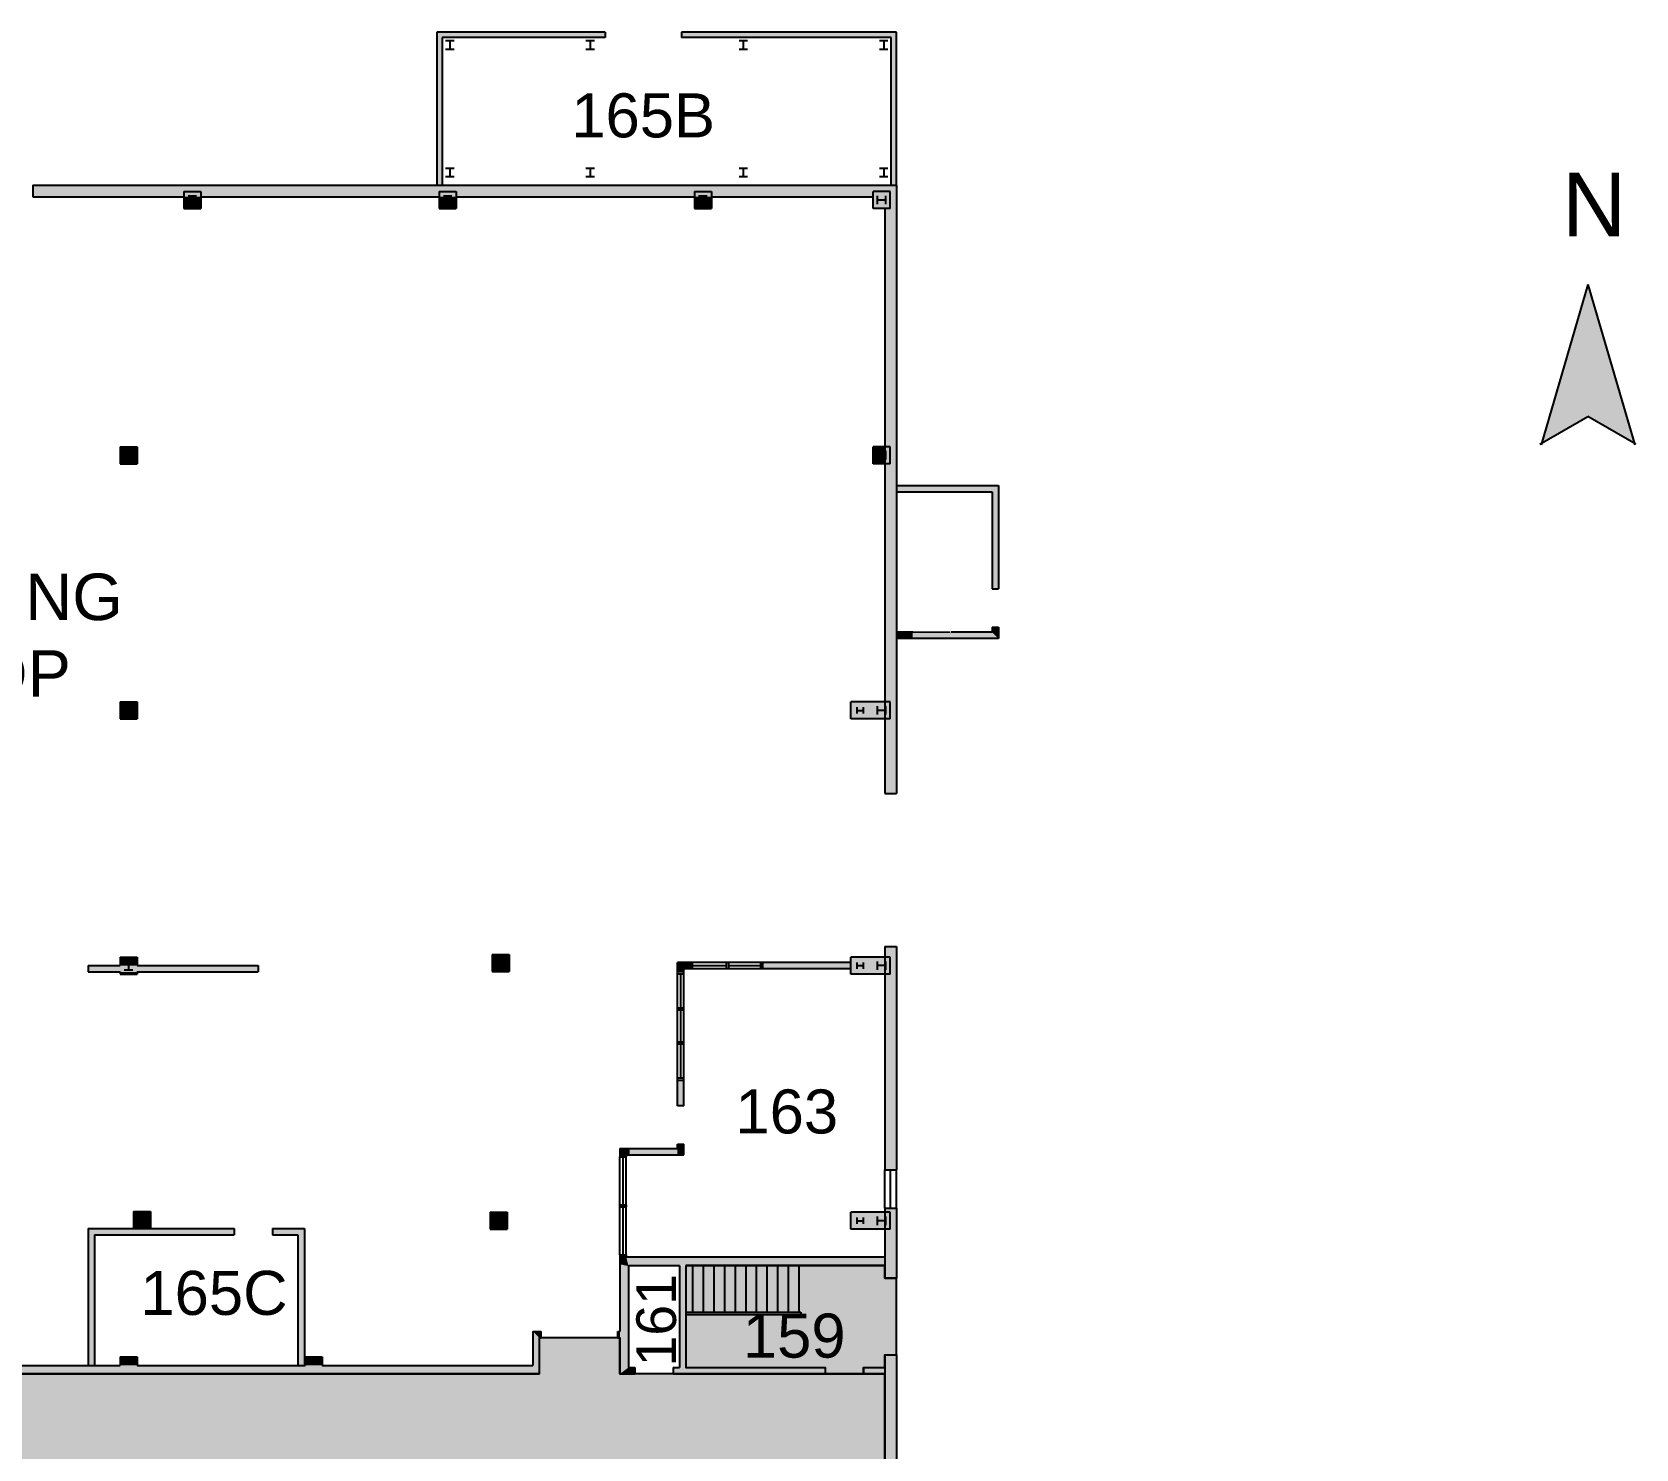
# Model space of a CAD drawing. Extents: x 268 to 100406, y 480 to 72572.
# Drawn here: x 1837 to 3345, y 3025 to 4357 of the extents above; entities that cross this region are included whole.
import ezdxf

# ---------------------------------------------------------------- set-up
doc = ezdxf.new("R2010")
doc.units = 0
doc.header["$LTSCALE"] = 0.5
doc.layers.get('0').update_dxf_attribs({"linetype": 'CONTINUOUS'})
for name, color, linetype in [('CORRIDOR_HATCH', 253, 'CONTINUOUS'), ('ROOM_NAMES', 7, 'CONTINUOUS'), ('SOLID', 7, 'CONTINUOUS'), ('STAIR', 7, 'CONTINUOUS'), ('TEXT', 7, 'CONTINUOUS'), ('WALL', 7, 'CONTINUOUS')]:
    doc.layers.add(name, color=color, linetype=linetype)
doc.styles.add('STANDARD_2', font='arial.ttf')

# ---------------------------------------------------------------- blocks, each defined once
blk = doc.blocks.new('COL1')
at = {"layer": 'WALL'}
for p, q in [((-8, -8), (-8, 8)), ((-8, 8), (8, 8)), ((-4, -4), (-4, 4)), ((-4, 0), (4, 0)), ((4, -4), (4, 4)), ((8, -8), (8, 8)), ((-8, -8), (8, -8))]:
    blk.add_line(p, q, dxfattribs=at)
blk = doc.blocks.new('COL')
at = {"layer": 'WALL'}
for p, q in [((-8, 8), (29, 8)), ((-8, -8), (-8, 8)), ((-4, -4), (-4, 4)), ((-4, 0), (4, 0)), ((4, -4), (4, 4)), ((17, -3), (17, 3)), ((23, 0), (17, 0)), ((23, -3), (23, 3)), ((29, -8), (29, 8)), ((-8, -8), (29, -8))]:
    blk.add_line(p, q, dxfattribs=at)
blk = doc.blocks.new('*U81')
at = {"layer": 'SOLID'}
for points in [[(2443.5, 3473.3), (2443.5, 3482.3), (2449.5, 3473.3)], [(2449.5, 3473.3), (2443.5, 3482.3), (2449.5, 3482.3)], [(2449.5, 3476.3), (2449.5, 3482.3), (2455.5, 3476.3)], [(2455.5, 3476.3), (2449.5, 3482.3), (2455.5, 3482.3)]]:
    blk.add_solid(points, dxfattribs=at)
blk = doc.blocks.new('*U82')
at = {"layer": 'SOLID'}
for points in [[(2443.5, 3347.3), (2443.5, 3371.3), (2449.5, 3347.3)], [(2449.5, 3347.3), (2443.5, 3371.3), (2449.5, 3371.3)]]:
    blk.add_solid(points, dxfattribs=at)
blk = doc.blocks.new('*U83')
at = {"layer": 'SOLID'}
for points in [[(2397.5, 3301.3), (2397.5, 3307.3), (2443.5, 3301.3)], [(2443.5, 3301.3), (2397.5, 3307.3), (2443.5, 3307.3)], [(2443.5, 3301.3), (2443.5, 3311.3), (2449.5, 3301.3)], [(2449.5, 3301.3), (2443.5, 3311.3), (2449.5, 3311.3)]]:
    blk.add_solid(points, dxfattribs=at)
blk = doc.blocks.new('*U89')
at = {"layer": 'CORRIDOR_HATCH'}
for points in [[(2451.5, 3101.3), (2451.5, 3197.3), (2582.4, 3101.3)], [(2582.4, 3101.3), (2451.5, 3197.3), (2582.4, 3197.3)], [(2582.4, 3095.3), (2582.4, 3197.3), (2618.4, 3095.3)], [(2618.4, 3095.3), (2582.4, 3197.3), (2618.4, 3197.3)], [(2618.4, 3101.3), (2618.4, 3197.3), (2638.5, 3101.3)], [(2638.5, 3101.3), (2618.4, 3197.3), (2638.5, 3197.3)], [(2638.5, 3113.3), (2638.5, 3185.3), (2643.6, 3113.3)], [(2643.6, 3113.3), (2638.5, 3185.3), (2643.6, 3185.3)], [(2643.6, 3113.3), (2643.6, 3185.3), (2649.5, 3113.3)], [(2649.5, 3113.3), (2643.6, 3185.3), (2649.5, 3185.3)], [(875.5, 2973.3), (875.5, 3127.3), (877.5, 2973.3)], [(877.5, 2973.3), (875.5, 3127.3), (877.5, 3127.3)], [(877.5, 2973.3), (877.5, 3127.3), (945.5, 2973.3)], [(945.5, 2973.3), (877.5, 3127.3), (945.5, 3127.3)], [(1335.5, 3007.3), (1335.5, 3129.3), (1383.5, 3007.3)], [(1383.5, 3007.3), (1335.5, 3129.3), (1383.5, 3129.3)], [(2313.5, 3007.3), (2313.5, 3129.3), (2313.6, 3007.3)], [(2313.6, 3007.3), (2313.5, 3129.3), (2313.6, 3129.3)], [(2313.6, 3007.3), (2313.6, 3129.3), (2315.5, 3007.3)], [(2315.5, 3007.3), (2313.6, 3129.3), (2315.5, 3129.3)], [(2315.5, 3007.3), (2315.5, 3129.3), (2315.6, 3007.3)], [(2315.6, 3007.3), (2315.5, 3129.3), (2315.6, 3129.3)], [(2315.6, 3007.3), (2315.6, 3129.3), (2387.5, 3007.3)], [(2387.5, 3007.3), (2315.6, 3129.3), (2387.5, 3129.3)], [(2387.5, 3007.3), (2387.5, 3129.3), (2387.6, 3007.3)], [(2387.6, 3007.3), (2387.5, 3129.3), (2387.6, 3129.3)], [(2387.6, 3007.3), (2387.6, 3129.3), (2389.5, 3007.3)], [(2389.5, 3007.3), (2387.6, 3129.3), (2389.5, 3129.3)], [(376.5, 3019.3), (376.5, 3091.3), (380.5, 3019.3)], [(380.5, 3019.3), (376.5, 3091.3), (380.5, 3091.3)], [(380.5, 2980.3), (380.5, 3093.3), (464.5, 2980.3)], [(464.5, 2980.3), (380.5, 3093.3), (464.5, 3093.3)], [(464.5, 3019.3), (464.5, 3091.3), (468.5, 3019.3)], [(468.5, 3019.3), (464.5, 3091.3), (468.5, 3091.3)], [(468.5, 2860.3), (468.5, 3093.3), (580, 2860.3)], [(580, 2860.3), (468.5, 3093.3), (580, 3093.3)], [(580, 3005.3), (580, 3093.3), (747.5, 3005.3)], [(747.5, 3005.3), (580, 3093.3), (747.5, 3093.3)], [(753.5, 3005.3), (753.5, 3093.3), (865.5, 3005.3)], [(865.5, 3005.3), (753.5, 3093.3), (865.5, 3093.3)], [(865.5, 2973.3), (865.5, 3093.3), (875.5, 2973.3)], [(875.5, 2973.3), (865.5, 3093.3), (875.5, 3093.3)], [(945.5, 3007.3), (945.5, 3095.3), (1335.5, 3007.3)], [(1335.5, 3007.3), (945.5, 3095.3), (1335.5, 3095.3)], [(1383.5, 3007.3), (1383.5, 3095.3), (1680.5, 3007.3)], [(1680.5, 3007.3), (1383.5, 3095.3), (1680.5, 3095.3)], [(1680.5, 2973.3), (1680.5, 3095.3), (1728.5, 2973.3)], [(1728.5, 2973.3), (1680.5, 3095.3), (1728.5, 3095.3)], [(1728.5, 3007.3), (1728.5, 3095.3), (2159.4, 3007.3)], [(2159.4, 3007.3), (1728.5, 3095.3), (2159.4, 3095.3)], [(2159.4, 3007.3), (2159.4, 3095.3), (2159.6, 3007.3)], [(2159.6, 3007.3), (2159.4, 3095.3), (2159.6, 3095.3)], [(2159.6, 3007.3), (2159.6, 3095.3), (2163.6, 3007.3)], [(2163.6, 3007.3), (2159.6, 3095.3), (2163.6, 3095.3)], [(2163.6, 3007.3), (2163.6, 3095.3), (2312.5, 3007.3)], [(2312.5, 3007.3), (2163.6, 3095.3), (2312.5, 3095.3)], [(2312.5, 3007.3), (2312.5, 3095.3), (2313.5, 3007.3)], [(2313.5, 3007.3), (2312.5, 3095.3), (2313.5, 3095.3)], [(2389.5, 3007.3), (2389.5, 3095.3), (2389.6, 3007.3)], [(2389.6, 3007.3), (2389.5, 3095.3), (2389.6, 3095.3)], [(2389.6, 3007.3), (2389.6, 3095.3), (2390.4, 3007.3)], [(2390.4, 3007.3), (2389.6, 3095.3), (2390.4, 3095.3)], [(2390.4, 3007.3), (2390.4, 3095.3), (2424.5, 3007.3)], [(2424.5, 3007.3), (2390.4, 3095.3), (2424.5, 3095.3)], [(2424.5, 3007.3), (2424.5, 3095.3), (2429.5, 3007.3)], [(2429.5, 3007.3), (2424.5, 3095.3), (2429.5, 3095.3)], [(2429.5, 3007.3), (2429.5, 3095.3), (2451.5, 3007.3)], [(2451.5, 3007.3), (2429.5, 3095.3), (2451.5, 3095.3)], [(2451.5, 3007.3), (2451.5, 3095.3), (2582.4, 3007.3)], [(2582.4, 3007.3), (2451.5, 3095.3), (2582.4, 3095.3)], [(2582.4, 3007.3), (2582.4, 3095.3), (2618.4, 3007.3)], [(2618.4, 3007.3), (2582.4, 3095.3), (2618.4, 3095.3)], [(2618.4, 3007.3), (2618.4, 3095.3), (2638.5, 3007.3)], [(2638.5, 3007.3), (2618.4, 3095.3), (2638.5, 3095.3)], [(747.5, 3013.3), (747.5, 3085.3), (753.5, 3013.3)], [(753.5, 3013.3), (747.5, 3085.3), (753.5, 3085.3)], [(2313.5, 2971.3), (2313.5, 3007.3), (2313.6, 2971.3)], [(2313.6, 2971.3), (2313.5, 3007.3), (2313.6, 3007.3)], [(2313.6, 2971.3), (2313.6, 3007.3), (2315.5, 2971.3)], [(2315.5, 2971.3), (2313.6, 3007.3), (2315.5, 3007.3)], [(2315.5, 2468.3), (2315.5, 3007.3), (2315.6, 2468.3)], [(2315.6, 2468.3), (2315.5, 3007.3), (2315.6, 3007.3)], [(2315.6, 2120.8), (2315.6, 3007.3), (2387.5, 2120.8)], [(2387.5, 2120.8), (2315.6, 3007.3), (2387.5, 3007.3)], [(2387.5, 2971.3), (2387.5, 3007.3), (2387.6, 2971.3)], [(2387.6, 2971.3), (2387.5, 3007.3), (2387.6, 3007.3)], [(2387.6, 2971.3), (2387.6, 3007.3), (2389.5, 2971.3)], [(2389.5, 2971.3), (2387.6, 3007.3), (2389.5, 3007.3)], [(276.5, 2780.3), (276.5, 2972.3), (372.5, 2780.3)], [(372.5, 2780.3), (276.5, 2972.3), (372.5, 2972.3)], [(380.5, 2860.3), (380.5, 2976.3), (464.5, 2860.3)], [(464.5, 2860.3), (380.5, 2976.3), (464.5, 2976.3)], [(464.5, 2860.3), (464.5, 2976.3), (468.5, 2860.3)], [(468.5, 2860.3), (464.5, 2976.3), (468.5, 2976.3)], [(372.5, 2930.3), (372.5, 2966.3), (376.5, 2930.3)], [(376.5, 2930.3), (372.5, 2966.3), (376.5, 2966.3)], [(376.5, 2930.3), (376.5, 2966.3), (380.5, 2930.3)], [(380.5, 2930.3), (376.5, 2966.3), (380.5, 2966.3)], [(2313.5, 2468.3), (2313.5, 2967.3), (2313.6, 2468.3)], [(2313.6, 2468.3), (2313.5, 2967.3), (2313.6, 2967.3)], [(2313.6, 2468.3), (2313.6, 2967.3), (2315.5, 2468.3)], [(2315.5, 2468.3), (2313.6, 2967.3), (2315.5, 2967.3)], [(2387.5, 2120.8), (2387.5, 2967.3), (2387.6, 2120.8)], [(2387.6, 2120.8), (2387.5, 2967.3), (2387.6, 2967.3)], [(2387.6, 2468.3), (2387.6, 2967.3), (2389.5, 2468.3)], [(2389.5, 2468.3), (2387.6, 2967.3), (2389.5, 2967.3)], [(2313.6, 2120.8), (2313.6, 2446.8), (2315.5, 2120.8)], [(2315.5, 2120.8), (2313.6, 2446.8), (2315.5, 2446.8)], [(2315.5, 2120.8), (2315.5, 2446.8), (2315.6, 2120.8)], [(2315.6, 2120.8), (2315.5, 2446.8), (2315.6, 2446.8)], [(2387.6, 2120.8), (2387.6, 2446.8), (2389.5, 2120.8)], [(2389.5, 2120.8), (2387.6, 2446.8), (2389.5, 2446.8)], [(2389.5, 2120.8), (2389.5, 2446.8), (2389.6, 2120.8)], [(2389.6, 2120.8), (2389.5, 2446.8), (2389.6, 2446.8)], [(2643.6, 2312.7), (2643.6, 2436.8), (2649.5, 2312.7)], [(2649.5, 2312.7), (2643.6, 2436.8), (2649.5, 2436.8)], [(2649.5, 2312.7), (2649.5, 2436.8), (2689.6, 2312.8)], [(2689.6, 2312.8), (2649.5, 2436.8), (2689.6, 2436.8)], [(2313.5, 2120.8), (2312.5, 2426.6), (2313.5, 2426.8)], [(2312.5, 2120.8), (2312.5, 2426.6), (2313.5, 2120.8)], [(2313.5, 2120.8), (2313.5, 2426.8), (2313.6, 2120.8)], [(2313.6, 2120.8), (2313.5, 2426.8), (2313.6, 2426.8)], [(2389.6, 2120.8), (2389.6, 2426.8), (2390.4, 2120.8)], [(2390.4, 2120.8), (2389.6, 2426.8), (2390.4, 2426.8)], [(2390.4, 2312.6), (2390.4, 2426.8), (2424.5, 2312.6)], [(2424.5, 2312.6), (2390.4, 2426.8), (2424.5, 2426.6)], [(2429.5, 2312.6), (2429.5, 2426.8), (2451.5, 2312.6)], [(2451.5, 2312.6), (2429.5, 2426.8), (2451.5, 2426.8)], [(2451.5, 2312.6), (2451.5, 2426.8), (2582.4, 2312.7)], [(2582.4, 2312.7), (2451.5, 2426.8), (2582.4, 2426.8)], [(2582.4, 2312.7), (2582.4, 2426.8), (2618.4, 2312.7)], [(2618.4, 2312.7), (2582.4, 2426.8), (2618.4, 2426.8)], [(2618.4, 2312.7), (2618.4, 2426.8), (2638.5, 2312.7)], [(2638.5, 2312.7), (2618.4, 2426.8), (2638.5, 2426.8)], [(2638.5, 2312.7), (2638.5, 2426.8), (2643.6, 2312.7)], [(2643.6, 2312.7), (2638.5, 2426.8), (2643.6, 2426.8)], [(2424.5, 2317.6), (2424.5, 2353.6), (2429.5, 2317.6)], [(2429.5, 2317.6), (2424.5, 2353.6), (2429.5, 2353.6)], [(2159.6, 2120.8), (2159.4, 2186.6), (2159.6, 2186.6)], [(2159.6, 2120.8), (2159.6, 2186.6), (2163.6, 2120.8)], [(2163.6, 2120.8), (2159.6, 2186.6), (2163.6, 2186.6)], [(2163.6, 2120.8), (2163.6, 2197.6), (2312.5, 2120.8)], [(2312.5, 2120.8), (2163.6, 2197.6), (2312.5, 2197.6)]]:
    blk.add_solid(points, dxfattribs=at)

msp = doc.modelspace()

# ---------------------------------------------------------------- linework, layer by layer
for p, q in [((3299.5, 4119.8), (3255.6, 3969.1)), ((3299.5, 4119.8), (3343.5, 3969.1)), ((3254.4, 3969.7), (3299.5, 3995.7)), ((3344.7, 3969.7), (3299.5, 3995.7))]:
    msp.add_line(p, q)
msp.add_solid([(3256, 3970.6), (3299.5, 4119.8), (3299.5, 3995.7), (3343, 3970.6)])
at = {"layer": 'CORRIDOR_HATCH'}
msp.add_lwpolyline([(2451.5, 3197.3), (2451.5, 3101.3), (2582.4, 3101.3), (2582.4, 3095.3), (2618.4, 3095.3), (2618.4, 3101.3), (2638.5, 3101.3), (2638.5, 3113.3), (2649.5, 3113.3), (2649.5, 3185.3), (2638.5, 3185.3), (2638.5, 3197.3)], close=True, dxfattribs=at)
msp.add_lwpolyline([(2638.5, 3007.3), (2638.5, 3095.3), (2389.5, 3095.3), (2389.5, 3129.3), (2313.5, 3129.3), (2313.5, 3095.3), (1383.5, 3095.3), (1383.5, 3129.3), (1335.5, 3129.3), (1335.5, 3095.3), (945.5, 3095.3), (945.5, 3127.3), (877.5, 3127.3), (875.5, 3127.3), (875.5, 3093.3), (753.5, 3093.3), (753.5, 3085.3), (747.5, 3085.3), (747.5, 3013.3)], dxfattribs=at)
at = {"layer": 'SOLID'}
for points in [[(2375.5, 4352.3), (2375.5, 4357.3), (2222.5, 4352.3), (2217.5, 4357.3)], [(2222.5, 4352.3), (2217.5, 4357.3), (2222.5, 4213.3), (2217.5, 4213.3)], [(2644.5, 4352.3), (2649.5, 4357.3), (2447.5, 4352.3), (2447.5, 4357.3)], [(2644.5, 4213.3), (2649.5, 4213.3), (2644.5, 4352.3), (2649.5, 4357.3)], [(1837.5, 4202.3), (1837.5, 4213.3), (2219.5, 4202.3), (2222.5, 4213.3)], [(2627.5, 4202.3), (2627.2, 4213.3), (2219.5, 4202.3), (2222.5, 4213.3)], [(2627.5, 4191.3), (2649.5, 4213.3), (2627.5, 4202.3), (2627.2, 4213.3)], [(2649.5, 4194.4), (2638.5, 4191.3), (2649.5, 4213.3), (2627.5, 4191.3)], [(1979.5, 4191.3), (1995.5, 4191.3), (1979.5, 4202.3), (1995.5, 4202.3)], [(2219.5, 4191.3), (2235.5, 4191.3), (2219.5, 4202.3), (2235.5, 4202.3)], [(2475.5, 4191.3), (2459.5, 4191.3), (2475.5, 4202.3), (2459.5, 4202.3)], [(2649.5, 3950.1), (2638.5, 3951.3), (2649.5, 4194.4), (2638.5, 4191.3)], [(1919.5, 3951.3), (1919.5, 3967.3), (1935.5, 3951.3), (1935.5, 3967.3)], [(2627.5, 3951.3), (2627.5, 3967.3), (2638.5, 3951.3), (2638.5, 3967.3)], [(2638.5, 3641.3), (2649.5, 3641.3), (2638.5, 3951.3), (2649.5, 3950.1)], [(2649.5, 3924.8), (2649.5, 3930.8), (2739.5, 3924.8), (2745.5, 3930.8)], [(2745.5, 3833.7), (2739.5, 3833.7), (2745.5, 3930.8), (2739.5, 3924.8)], [(2664.8, 3792.8), (2664.8, 3786.8), (2649.5, 3792.8), (2649.5, 3786.8)], [(2664.8, 3792.8), (2664.8, 3786.8), (2700.8, 3792.8), (2700.8, 3786.8)], [(2739.5, 3792.8), (2745.5, 3786.8), (2700.8, 3792.8), (2700.8, 3786.8)], [(2739.5, 3797.7), (2745.5, 3797.7), (2739.5, 3792.8), (2745.5, 3786.8)], [(1919.5, 3727.3), (1935.5, 3727.3), (1919.5, 3711.3), (1935.5, 3711.3)], [(2606.5, 3711.3), (2638.5, 3711.3), (2606.5, 3727.3), (2638.5, 3727.3)], [(1919.5, 3487.3), (1919.5, 3479.3), (1935.5, 3487.3), (1935.5, 3479.3)], [(2269.4, 3489.6), (2285.4, 3489.6), (2269.4, 3473.6), (2285.4, 3473.6)], [(2638.5, 3487.3), (2606.5, 3487.3), (2638.5, 3471.3), (2606.5, 3471.3)], [(2638.5, 3497.3), (2649.5, 3497.3), (2638.5, 3287.3), (2649.5, 3287.3)], [(1889.5, 3473.3), (1889.5, 3479.3), (2049.5, 3473.3), (2049.5, 3479.3)], [(1919.5, 3471.3), (1919.5, 3473.3), (1935.5, 3471.3), (1935.5, 3473.3)], [(2523.5, 3482.3), (2523.5, 3476.3), (2606.5, 3482.3), (2606.5, 3476.3)], [(2389.5, 3299.3), (2395.5, 3299.3), (2389.5, 3307.3), (2395.5, 3301.3)], [(2389.5, 3307.3), (2395.5, 3301.3), (2397.5, 3307.3), (2397.5, 3301.3)], [(1932.3, 3232), (1932.3, 3248), (1948.3, 3232), (1948.3, 3248)], [(2267.5, 3231.3), (2267.5, 3247.3), (2283.5, 3231.3), (2283.5, 3247.3)], [(2389.5, 3254.3), (2389.5, 3252.3), (2395.5, 3254.3), (2395.5, 3252.3)], [(2606.5, 3247.3), (2606.5, 3231.3), (2638.5, 3247.3), (2638.5, 3231.3)], [(2649.5, 3185.3), (2638.5, 3185.3), (2649.5, 3251.3), (2638.5, 3251.3)], [(1895.5, 3103.3), (1889.5, 3103.3), (1895.5, 3226.2), (1889.5, 3232.2)], [(1895.5, 3226.2), (1889.5, 3232.2), (2026.9, 3226.2), (2026.9, 3232.2)], [(2062.9, 3226.2), (2062.9, 3232.2), (2086.8, 3226.2), (2092.8, 3232.2)], [(2086.8, 3226.2), (2092.8, 3232.2), (2086.8, 3103.3), (2092.8, 3103.3)], [(2397.5, 3196.7), (2389.5, 3198.4), (2395.5, 3205.3), (2389.5, 3207.3)], [(2389.5, 3207.3), (2395.5, 3207.3), (2389.5, 3207.3), (2395.5, 3205.3)], [(2389.5, 3095.3), (2397.5, 3101.3), (2389.5, 3198.4), (2397.5, 3196.7)], [(2395.5, 3205.3), (2397.5, 3197.3), (2638.5, 3205.3), (2638.5, 3197.3)], [(2445.5, 3101.3), (2451.5, 3101.3), (2445.5, 3196.7), (2451.5, 3197.3)], [(2315.5, 3135.3), (2315.5, 3129.3), (2307.5, 3135.3), (2313.5, 3129.3)], [(2307.5, 3135.3), (2313.5, 3129.3), (2307.5, 3103.3), (2313.5, 3095.3)], [(2387.5, 3135.3), (2389.5, 3135.3), (2387.5, 3129.3), (2389.5, 3129.3)], [(1919.5, 3103.3), (1919.5, 3111.3), (1935.5, 3103.3), (1935.5, 3111.3)], [(2093.5, 3103.3), (2093.5, 3111.3), (2109.5, 3103.3), (2109.5, 3111.3)], [(2638.5, 3113.3), (2649.5, 3113.3), (2638.5, 2909.3), (2649.5, 2909.3)], [(1383.5, 3095.3), (1389.5, 3103.3), (2110.3, 3095.3), (2109.5, 3103.3)], [(2110.3, 3095.3), (2109.5, 3103.3), (2313.5, 3095.3), (2307.5, 3103.3)], [(2403.5, 3095.3), (2403.5, 3101.3), (2389.5, 3095.3), (2397.5, 3101.3)], [(2439.5, 3095.3), (2439.5, 3101.3), (2582.4, 3095.3), (2582.4, 3101.3)], [(2618.4, 3101.3), (2618.4, 3095.3), (2638.5, 3101.3), (2638.5, 3095.3)]]:
    msp.add_solid(points, dxfattribs=at)
at = {"layer": 'STAIR'}
for p, q in [((2443.5, 3347.3), (2443.5, 3482.3)), ((2449.5, 3347.3), (2449.5, 3476.3)), ((2443.5, 3307.3), (2443.5, 3311.3)), ((2449.5, 3301.3), (2449.5, 3311.3)), ((2638.5, 3251.3), (2638.5, 3287.3)), ((2644, 3251.3), (2644, 3287.3)), ((2649.5, 3251.3), (2649.5, 3287.3)), ((2451.5, 3153.3), (2559.5, 3153.3)), ((2451.5, 3151.3), (2559.5, 3151.3))]:
    msp.add_line(p, q, dxfattribs=at)
at = {"layer": 'STAIR', "linetype": 'CONTINUOUS'}
for p, q in [((2457.7, 3197.3), (2457.7, 3153.3)), ((2467.7, 3197.3), (2467.7, 3153.3)), ((2477.7, 3197.3), (2477.7, 3153.3)), ((2487.7, 3197.3), (2487.7, 3153.3)), ((2497.7, 3197.3), (2497.7, 3153.3)), ((2507.7, 3197.3), (2507.7, 3153.3)), ((2517.7, 3197.3), (2517.7, 3153.3)), ((2527.7, 3197.3), (2527.7, 3153.3)), ((2537.7, 3197.3), (2537.7, 3153.3)), ((2547.7, 3197.3), (2547.7, 3153.3)), ((2557.7, 3197.3), (2557.7, 3153.3)), ((2559.5, 3153.3), (2559.5, 3151.3))]:
    msp.add_line(p, q, dxfattribs=at)
at = {"layer": 'WALL'}
for p, q in [((2217.5, 4357.3), (2217.5, 4213.3)), ((2375.5, 4357.3), (2217.5, 4357.3)), ((2222.5, 4352.3), (2222.5, 4213.3)), ((2375.5, 4352.3), (2222.5, 4352.3)), ((2225.5, 4349.3), (2233.5, 4349.3)), ((2229.5, 4349.3), (2229.5, 4341.3)), ((2357.5, 4349.3), (2365.5, 4349.3)), ((2361.5, 4349.3), (2361.5, 4341.3)), ((2375.5, 4357.3), (2375.5, 4352.3)), ((2649.5, 4357.3), (2447.5, 4357.3)), ((2447.5, 4357.3), (2447.5, 4352.3)), ((2644.5, 4352.3), (2447.5, 4352.3)), ((2501.5, 4349.3), (2509.5, 4349.3)), ((2505.5, 4349.3), (2505.5, 4341.3)), ((2633.5, 4349.3), (2641.5, 4349.3)), ((2637.5, 4349.3), (2637.5, 4341.3)), ((2644.5, 4213.3), (2644.5, 4352.3)), ((2649.5, 4213.3), (2649.5, 4357.3)), ((2225.5, 4341.3), (2233.5, 4341.3)), ((2357.5, 4341.3), (2365.5, 4341.3)), ((2501.5, 4341.3), (2509.5, 4341.3)), ((2633.5, 4341.3), (2641.5, 4341.3)), ((2225.5, 4229.3), (2233.5, 4229.3)), ((2229.5, 4229.3), (2229.5, 4221.3)), ((2357.5, 4229.3), (2365.5, 4229.3)), ((2361.5, 4229.3), (2361.5, 4221.3)), ((2501.5, 4229.3), (2509.5, 4229.3)), ((2505.5, 4229.3), (2505.5, 4221.3)), ((2633.5, 4229.3), (2641.5, 4229.3)), ((2637.5, 4229.3), (2637.5, 4221.3)), ((1837.5, 4213.3), (1837.5, 4202.3)), ((1837.5, 4213.3), (2649.5, 4213.3)), ((1979.5, 4207.3), (1995.5, 4207.3)), ((1979.5, 4207.3), (1979.5, 4191.3)), ((1995.5, 4207.3), (1995.5, 4191.3)), ((2219.5, 4207.3), (2235.5, 4207.3)), ((2219.5, 4207.3), (2219.5, 4191.3)), ((2225.5, 4221.3), (2233.5, 4221.3)), ((2235.5, 4207.3), (2235.5, 4191.3)), ((2357.5, 4221.3), (2365.5, 4221.3)), ((2459.5, 4207.3), (2475.5, 4207.3)), ((2459.5, 4207.3), (2459.5, 4191.3)), ((2475.5, 4207.3), (2475.5, 4191.3)), ((2501.5, 4221.3), (2509.5, 4221.3)), ((2633.5, 4221.3), (2641.5, 4221.3)), ((2649.5, 4213.3), (2649.5, 3641.3)), ((1837.5, 4202.3), (1979.5, 4202.3)), ((1983.5, 4203.3), (1991.5, 4203.3)), ((1983.5, 4195.3), (1991.5, 4195.3)), ((1987.5, 4203.3), (1987.5, 4195.3)), ((1995.5, 4202.3), (2219.5, 4202.3)), ((2223.5, 4203.3), (2231.5, 4203.3)), ((2223.5, 4195.3), (2231.5, 4195.3)), ((2227.5, 4203.3), (2227.5, 4195.3)), ((2235.5, 4202.3), (2459.5, 4202.3)), ((2463.5, 4203.3), (2471.5, 4203.3)), ((2463.5, 4195.3), (2471.5, 4195.3)), ((2467.5, 4203.3), (2467.5, 4195.3)), ((2475.5, 4202.3), (2627.5, 4202.3)), ((1979.5, 4191.3), (1995.5, 4191.3)), ((2219.5, 4191.3), (2235.5, 4191.3)), ((2459.5, 4191.3), (2475.5, 4191.3)), ((2638.5, 4191.3), (2638.5, 3641.3)), ((2649.5, 3930.8), (2745.5, 3930.8)), ((2649.5, 3924.8), (2739.5, 3924.8)), ((2739.5, 3924.8), (2739.5, 3833.7)), ((2745.5, 3930.8), (2745.5, 3833.7)), ((2739.5, 3833.7), (2745.5, 3833.7)), ((2664.8, 3792.8), (2649.5, 3792.8)), ((2664.8, 3786.8), (2649.5, 3786.8)), ((2700.8, 3786.8), (2664.3, 3786.8)), ((2699.8, 3792.6), (2664.8, 3792.8)), ((2739.5, 3792.8), (2700.8, 3792.8)), ((2745.5, 3786.8), (2700.8, 3786.8)), ((2739.5, 3797.7), (2745.5, 3797.7)), ((2739.5, 3797.7), (2739.5, 3792.8)), ((2745.5, 3797.7), (2745.5, 3786.8)), ((2638.5, 3641.3), (2649.5, 3641.3)), ((1919.5, 3487.3), (1935.5, 3487.3)), ((1919.5, 3487.3), (1919.5, 3479.3)), ((1923.5, 3483.3), (1931.5, 3483.3)), ((1927.5, 3483.3), (1927.5, 3475.3)), ((1935.5, 3487.3), (1935.5, 3479.3)), ((2638.5, 3497.3), (2649.5, 3497.3)), ((2638.5, 3497.3), (2638.5, 3287.3)), ((2649.5, 3497.3), (2649.5, 3287.3)), ((1889.5, 3479.3), (1889.5, 3473.3)), ((1889.5, 3479.3), (1919.5, 3479.3)), ((1889.5, 3473.3), (1919.5, 3473.3)), ((1919.5, 3473.3), (1919.5, 3471.3)), ((1919.5, 3471.3), (1935.5, 3471.3)), ((1923.5, 3475.3), (1931.5, 3475.3)), ((1935.5, 3479.3), (2049.5, 3479.3)), ((1935.5, 3473.3), (1935.5, 3471.3)), ((1935.5, 3473.3), (2049.5, 3473.3)), ((2049.5, 3479.3), (2049.5, 3473.3)), ((2537.3, 3482.3), (2443.5, 3482.3)), ((2449.5, 3473.3), (2443.5, 3473.3)), ((2449.5, 3471.3), (2443.5, 3471.3)), ((2446.5, 3471.3), (2446.5, 3439.3)), ((2537.3, 3476.3), (2449.5, 3476.3)), ((2455.5, 3482.3), (2455.5, 3476.3)), ((2457.5, 3482.3), (2457.5, 3476.3)), ((2457.5, 3479.3), (2489.5, 3479.3)), ((2489.5, 3482.3), (2489.5, 3476.3)), ((2491.5, 3482.3), (2491.5, 3476.3)), ((2491.5, 3479.3), (2521.5, 3479.3)), ((2521.5, 3482.3), (2521.5, 3476.3)), ((2523.5, 3482.3), (2523.5, 3476.3)), ((2606.5, 3482.3), (2531.3, 3482.3)), ((2606.5, 3476.3), (2531.3, 3476.3)), ((2449.5, 3439.3), (2443.5, 3439.3)), ((2449.5, 3437.3), (2443.5, 3437.3)), ((2446.5, 3437.3), (2446.5, 3407.3)), ((2449.5, 3407.3), (2443.5, 3407.3)), ((2449.5, 3405.3), (2443.5, 3405.3)), ((2446.5, 3405.3), (2446.5, 3373.3)), ((2449.5, 3373.3), (2443.5, 3373.3)), ((2449.5, 3371.3), (2443.5, 3371.3)), ((2449.5, 3347.3), (2443.5, 3347.3)), ((2389.5, 3307.3), (2389.5, 3299.3)), ((2389.5, 3307.3), (2443.5, 3307.3)), ((2397.5, 3307.3), (2397.5, 3301.3)), ((2443.5, 3311.3), (2449.5, 3311.3)), ((2389.5, 3299.3), (2395.5, 3299.3)), ((2389.5, 3207.3), (2389.5, 3299.3)), ((2392.5, 3254.3), (2392.5, 3299.3)), ((2395.5, 3301.3), (2395.5, 3299.3)), ((2395.5, 3301.3), (2449.5, 3301.3)), ((2395.5, 3207.3), (2395.5, 3299.3)), ((2638.5, 3287.3), (2649.5, 3287.3)), ((2389.5, 3254.3), (2395.5, 3254.3)), ((2389.5, 3254.3), (2389.5, 3252.3)), ((2389.5, 3252.3), (2395.5, 3252.3)), ((2392.5, 3207.3), (2392.5, 3252.3)), ((2395.5, 3254.3), (2395.5, 3252.3)), ((2638.5, 3251.3), (2649.5, 3251.3)), ((2638.5, 3251.3), (2638.5, 3185.3)), ((2649.5, 3251.3), (2649.5, 3185.3)), ((1889.5, 3232.2), (1889.5, 3103.3)), ((1889.5, 3232.2), (2026.9, 3232.2)), ((2026.9, 3232.2), (2026.9, 3226.2)), ((2062.9, 3232.2), (2062.9, 3226.2)), ((2062.9, 3232.2), (2092.8, 3232.2)), ((2092.8, 3232.2), (2092.8, 3103.3)), ((1895.5, 3226.2), (1895.5, 3103.3)), ((1895.5, 3226.2), (2026.9, 3226.2)), ((2062.9, 3226.2), (2086.8, 3226.2)), ((2086.8, 3226.2), (2086.8, 3103.3)), ((2389.5, 3207.3), (2395.5, 3207.3)), ((2389.5, 3207.3), (2389.5, 3135.3)), ((2395.5, 3207.3), (2395.5, 3205.3)), ((2395.5, 3205.3), (2638.5, 3205.3)), ((2397.5, 3197.3), (2445.5, 3197.3)), ((2397.5, 3197.3), (2397.5, 3101.3)), ((2445.5, 3197.3), (2445.5, 3101.3)), ((2451.5, 3197.3), (2451.5, 3101.3)), ((2451.5, 3197.3), (2638.5, 3197.3)), ((2638.5, 3185.3), (2649.5, 3185.3)), ((2307.5, 3135.3), (2307.5, 3103.3)), ((2307.5, 3135.3), (2315.5, 3135.3)), ((2313.5, 3129.3), (2313.5, 3095.3)), ((2313.5, 3129.3), (2315.5, 3129.3)), ((2315.5, 3129.3), (2315.5, 3135.3)), ((2387.5, 3129.3), (2387.5, 3135.3)), ((2387.5, 3135.3), (2389.5, 3135.3)), ((2387.5, 3129.3), (2389.5, 3129.3)), ((2389.5, 3129.3), (2389.5, 3095.3)), ((1919.5, 3111.3), (1935.5, 3111.3)), ((1919.5, 3111.3), (1919.5, 3103.3)), ((1935.5, 3111.3), (1935.5, 3103.3)), ((2093.5, 3111.3), (2093.5, 3103.3)), ((2093.5, 3111.3), (2109.5, 3111.3)), ((2109.5, 3111.3), (2109.5, 3103.3)), ((2638.5, 3113.3), (2649.5, 3113.3)), ((2638.5, 3113.3), (2638.5, 3007.3)), ((2649.5, 3113.3), (2649.5, 2909.3)), ((1383.5, 3095.3), (2313.5, 3095.3)), ((1785.5, 3103.3), (1919.5, 3103.3)), ((1935.5, 3103.3), (2093.5, 3103.3)), ((2109.5, 3103.3), (2307.5, 3103.3)), ((2389.5, 3095.3), (2403.5, 3095.3)), ((2397.5, 3101.3), (2403.5, 3101.3)), ((2403.5, 3101.3), (2403.5, 3095.3)), ((2439.5, 3101.3), (2439.5, 3095.3)), ((2439.5, 3101.3), (2445.5, 3101.3)), ((2439.5, 3095.3), (2582.4, 3095.3)), ((2451.5, 3101.3), (2582.4, 3101.3)), ((2582.4, 3101.3), (2582.4, 3095.3)), ((2618.4, 3101.3), (2618.4, 3095.3)), ((2618.4, 3101.3), (2638.5, 3101.3)), ((2618.4, 3095.3), (2638.5, 3095.3))]:
    msp.add_line(p, q, dxfattribs=at)

# ---------------------------------------------------------------- block references
at = {"layer": 'CORRIDOR_HATCH'}
msp.add_blockref('*U89', (0, 0), dxfattribs=at)
at = {"layer": 'SOLID'}
for name in ['*U81', '*U82', '*U83']:
    msp.add_blockref(name, (0, 0), dxfattribs=at)
at = {"layer": 'WALL', "xscale": -1}
for name, p in [('COL1', (2635.5, 4199.3)), ('COL1', (2635.5, 3959.3)), ('COL', (2635.5, 3719.3)), ('COL', (2635.5, 3479.3)), ('COL', (2635.5, 3239.3))]:
    msp.add_blockref(name, p, dxfattribs=at)
at = {"layer": 'WALL', "rotation": 270}
for p in [(1927.5, 3959.3), (1927.5, 3719.3), (2277.4, 3481.6), (1940.3, 3240), (2275.5, 3239.3)]:
    msp.add_blockref('COL1', p, dxfattribs=at)

# ---------------------------------------------------------------- texts
at = {"style": 'STANDARD_2'}
msp.add_text('N', height=60, dxfattribs=at).set_placement((3275.1, 4165))
at = {"layer": 'ROOM_NAMES', "style": 'STANDARD_2'}
for s, p in [('WELDING', (1636.7, 3804.2)), ('SHOP', (1700, 3732.1))]:
    msp.add_text(s, height=43.79, dxfattribs=at).set_placement(p)
at = {"layer": 'TEXT', "style": 'STANDARD_2'}
for s, p in [('165B', (2343.8, 4258.2)), ('163', (2498.1, 3321.4)), ('165C', (1938.7, 3150.8)), ('159', (2505.1, 3110.6))]:
    msp.add_text(s, height=41.42, dxfattribs=at).set_placement(p)
msp.add_text('161', height=37.28, rotation=90, dxfattribs=at).set_placement((2442.2, 3102.3))

doc.saveas('drawing.dxf')
